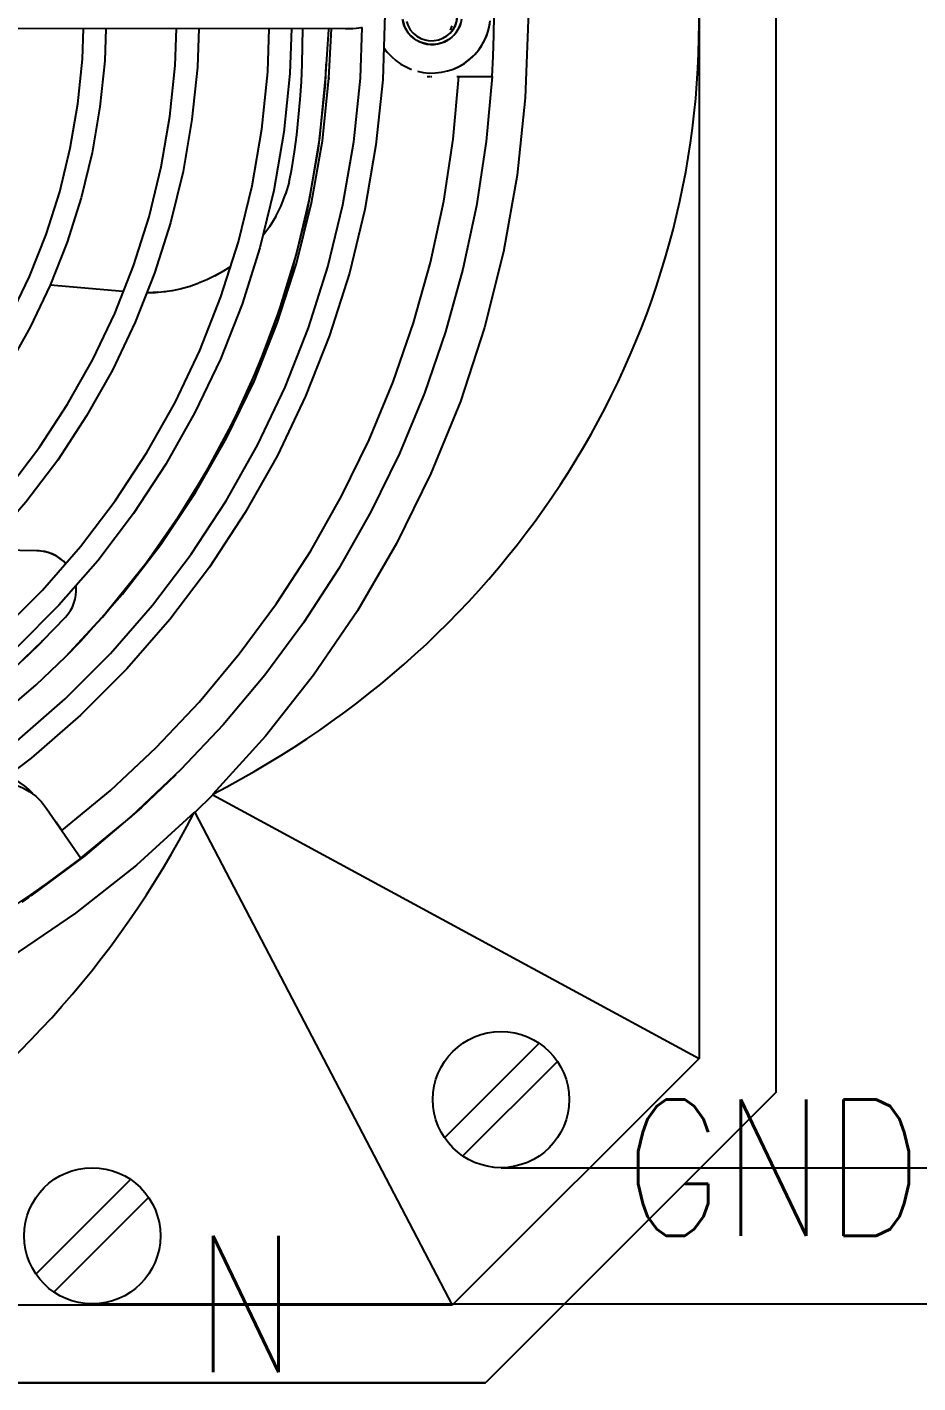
# Model space of a CAD drawing. Header units: inches. Extents: x 0 to 34.2, y 0 to 22.
# Drawn here: x 8.878 to 9.695, y 16.303 to 17.547 of the extents above; entities that cross this region are included whole.
import ezdxf
from ezdxf.enums import TextEntityAlignment as Align

# ---------------------------------------------------------------- set-up
doc = ezdxf.new("R2010")
doc.units = ezdxf.units.IN
doc.header["$MEASUREMENT"] = 0
for name, color, linetype in [('GRN_14AWG', 3, 'Continuous'), ('SYMS', 7, 'Continuous'), ('TERMS', 3, 'Continuous'), ('WHT_16AWG', 7, 'Continuous')]:
    doc.layers.add(name, color=color, linetype=linetype)
doc.styles.add('WD', font='romans.shx', dxfattribs={"height": 0.185})

# ---------------------------------------------------------------- blocks, each defined once
blk = doc.blocks.new('HDV1_FAN_001')
at = {"color": 7, "linetype": 'Continuous'}
for p, q in [((0.6152, 2.4758), (0.615, 0.5143)), ((0.6155, 2.4755), (0.6153, 0.514)), ((0.6862, 0.5448), (0.6863, 2.4446)), ((1.2828, 0.9339), (1.2718, 0.9457)), ((1.0605, 0.9335), (1.0563, 0.9396)), ((1.0654, 0.9279), (1.0605, 0.9335)), ((1.2941, 0.9223), (1.2828, 0.9339)), ((1.0987, 0.8817), (1.062, 0.9312)), ((1.2963, 0.9202), (1.2941, 0.9223)), ((1.3785, 0.925), (1.3786, 0.926)), ((1.1422, 0.9169), (1.0966, 0.8856)), ((1.2963, 0.9202), (1.2961, 0.9203)), ((1.2963, 0.9202), (1.3177, 0.8995)), ((1.6228, 0.9135), (1.6167, 0.8465)), ((1.1219, 0.9028), (1.1295, 0.9082)), ((1.3463, 0.8902), (1.3453, 0.89)), ((1.3453, 0.8899), (1.3462, 0.89)), ((1.6158, 0.8156), (1.6166, 0.8078)), ((1.6166, 0.808), (1.6178, 0.8003)), ((1.6193, 0.7933), (1.6215, 0.7852)), ((1.6214, 0.7854), (1.6241, 0.7777)), ((1.1385, 0.7808), (0.6862, 0.5448)), ((1.1385, 0.7808), (1.1385, 0.7814)), ((1.1547, 0.7645), (1.1385, 0.7808)), ((1.1547, 0.7645), (0.9127, 0.3183)), ((1.1554, 0.7645), (1.1547, 0.7645)), ((1.6308, 0.7626), (1.6348, 0.7554)), ((1.6674, 0.7186), (1.6677, 0.7183)), ((1.6762, 0.7122), (1.6675, 0.7184)), ((1.6854, 0.7067), (1.676, 0.7123)), ((1.717, 0.6943), (1.7058, 0.6976)), ((1.7171, 0.6942), (1.729, 0.6918)), ((1.8254, 0.6823), (1.8578, 0.6819)), ((1.7547, 0.6639), (1.8119, 0.658)), ((1.7576, 0.6663), (1.8118, 0.661)), ((1.8251, 0.6607), (1.8069, 0.6613)), ((1.8118, 0.661), (1.857, 0.6581)), ((1.8119, 0.658), (1.8578, 0.6554)), ((1.8404, 0.6075), (1.8369, 0.605)), ((0.9127, 0.3183), (0.6862, 0.5448)), ((1.7563, 0.544), (1.8137, 0.5388)), ((1.8137, 0.5404), (1.8137, 0.5388)), ((1.8137, 0.5388), (1.8137, 0.5082)), ((1.8512, 0.5438), (1.8512, 0.5438)), ((1.8563, 0.5462), (1.8602, 0.5448)), ((1.8327, 0.5253), (1.8327, 0.5253)), ((0.8818, 0.2475), (0.6153, 0.514)), ((2.8124, 0.3183), (0.9127, 0.3183)), ((0.8818, 0.2475), (2.8433, 0.2475))]:
    blk.add_line(p, q, dxfattribs=at)
for p, q in [((0.7149, 0.9267), (0.8017, 0.8399)), ((0.6983, 0.9101), (0.7851, 0.8233)), ((0.8399, 0.5517), (0.9267, 0.4649)), ((0.8233, 0.5351), (0.9101, 0.4483))]:
    blk.add_line(p, q)
at = {"color": 6, "linetype": 'Continuous'}
for p, q in [((1.6233, 0.9133), (1.6228, 0.9132)), ((1.3681, 0.9006), (1.368, 0.9007)), ((1.2885, 0.893), (1.2882, 0.8927)), ((1.2897, 0.8919), (1.2896, 0.8919)), ((1.3228, 0.8956), (1.3227, 0.8956)), ((1.3056, 0.8771), (1.3055, 0.8771)), ((1.3376, 0.8493), (1.3377, 0.8493)), ((1.6174, 0.8028), (1.6173, 0.8028)), ((1.436, 0.7797), (1.4358, 0.7797)), ((1.4823, 0.7536), (1.4823, 0.7536)), ((1.5448, 0.724), (1.544, 0.7247)), ((1.6317, 0.6934), (1.6323, 0.6928)), ((1.8394, 0.682), (1.8398, 0.6821)), ((1.7531, 0.6671), (1.7531, 0.6671)), ((1.8157, 0.6609), (1.8156, 0.661))]:
    blk.add_line(p, q, dxfattribs=at)
at = {"color": 7, "linetype": 'Continuous'}
for points in [[(1.1385, 0.7814), (1.0902, 0.8345), (1.046, 0.8905), (1.0058, 0.9497), (0.9698, 1.0114), (0.9383, 1.0756), (0.9113, 1.1418), (0.8891, 1.2097), (0.8717, 1.2789), (0.8593, 1.3493), (0.8517, 1.4203), (0.8492, 1.4917), (0.8518, 1.563), (0.8593, 1.634), (0.8718, 1.7044), (0.8892, 1.7737), (0.9114, 1.8416), (0.9383, 1.9077), (0.9699, 1.9719), (1.0058, 2.0336), (1.0461, 2.0928), (1.0903, 2.1488), (1.1386, 2.2019)], [(1.0116, 1.4864), (1.0136, 1.4277), (1.0196, 1.3693), (1.0296, 1.3115), (1.0435, 1.2545), (1.0612, 1.1986), (1.0827, 1.144), (1.1079, 1.091), (1.1367, 1.0398), (1.1689, 0.9908), (1.2043, 0.944), (1.2429, 0.8998), (1.2844, 0.8583), (1.3286, 0.8197), (1.3754, 0.7843), (1.4244, 0.7521), (1.4756, 0.7233), (1.5286, 0.6981), (1.5831, 0.6766), (1.6391, 0.6589), (1.6961, 0.645), (1.7539, 0.635), (1.8123, 0.629), (1.8588, 0.6274)], [(1.8581, 1.3942), (1.858, 0.6431), (1.858, 0.6395), (1.858, 0.6359), (1.8582, 0.6328), (1.8584, 0.6303), (1.8587, 0.6283), (1.8588, 0.6274)], [(1.2978, 1.2974), (1.302, 1.2842), (1.3171, 1.2458), (1.3349, 1.2086), (1.3551, 1.1726), (1.3777, 1.1382), (1.4026, 1.1053), (1.4297, 1.0742), (1.4588, 1.0451), (1.4899, 1.018), (1.5227, 0.9931), (1.5572, 0.9705), (1.5932, 0.9502), (1.6304, 0.9325), (1.6687, 0.9174), (1.708, 0.9049), (1.7481, 0.8952), (1.7887, 0.8882), (1.8297, 0.884), (1.858, 0.883)], [(1.858, 0.8625), (1.8283, 0.8635), (1.7859, 0.8679), (1.7439, 0.8751), (1.7025, 0.8852), (1.6619, 0.8981), (1.6222, 0.9137), (1.5837, 0.932), (1.5466, 0.9529), (1.5109, 0.9763), (1.477, 1.0021), (1.4448, 1.0301), (1.4147, 1.0602), (1.3867, 1.0924), (1.3609, 1.1263), (1.3375, 1.162), (1.3166, 1.1991), (1.2983, 1.2376), (1.2827, 1.2773), (1.2781, 1.2918)], [(1.216, 1.274), (1.2218, 1.2556), (1.239, 1.2119), (1.2592, 1.1694), (1.2823, 1.1284), (1.3081, 1.089), (1.3365, 1.0516), (1.3674, 1.0161), (1.4007, 0.9828), (1.4362, 0.9519), (1.4736, 0.9235), (1.513, 0.8977), (1.554, 0.8746), (1.5965, 0.8544), (1.6402, 0.8372), (1.6851, 0.8229), (1.7308, 0.8118), (1.7771, 0.8038), (1.8239, 0.799), (1.858, 0.7978)], [(1.858, 0.7773), (1.8225, 0.7785), (1.7743, 0.7835), (1.7266, 0.7917), (1.6795, 0.8032), (1.6333, 0.8178), (1.5883, 0.8356), (1.5445, 0.8564), (1.5023, 0.8802), (1.4618, 0.9067), (1.4232, 0.936), (1.3867, 0.9678), (1.3524, 1.0021), (1.3206, 1.0386), (1.2913, 1.0772), (1.2648, 1.1177), (1.241, 1.16), (1.2202, 1.2037), (1.2025, 1.2488), (1.1962, 1.2684)], [(1.8709, 0.6065), (1.8109, 0.6085), (1.7511, 0.6147), (1.6919, 0.6249), (1.6335, 0.6391), (1.5763, 0.6573), (1.5204, 0.6793), (1.4661, 0.7051), (1.4138, 0.7346), (1.3635, 0.7675), (1.3157, 0.8038), (1.2704, 0.8433), (1.2279, 0.8858), (1.1884, 0.9311), (1.1521, 0.979), (1.1192, 1.0292), (1.0897, 1.0816), (1.0639, 1.1358), (1.0419, 1.1917)], [(1.858, 0.6922), (1.8167, 0.6936), (1.7627, 0.6991), (1.7093, 0.7083), (1.6565, 0.7212), (1.6048, 0.7376), (1.5544, 0.7575), (1.5054, 0.7808), (1.4581, 0.8074), (1.4127, 0.8372), (1.3695, 0.87), (1.3286, 0.9056), (1.2902, 0.944), (1.2545, 0.9849), (1.2218, 1.0281), (1.192, 1.0735), (1.1654, 1.1208), (1.1421, 1.1698), (1.1222, 1.2203), (1.1144, 1.245)], [(1.1341, 1.2506), (1.1415, 1.2271), (1.1609, 1.1779), (1.1836, 1.1302), (1.2095, 1.0841), (1.2385, 1.0399), (1.2705, 0.9978), (1.3052, 0.958), (1.3426, 0.9206), (1.3824, 0.8859), (1.4245, 0.8539), (1.4687, 0.8249), (1.5148, 0.799), (1.5625, 0.7763), (1.6117, 0.7569), (1.6621, 0.7409), (1.7134, 0.7284), (1.7655, 0.7194), (1.8181, 0.714), (1.858, 0.7127)], [(1.1583, 1.1037), (1.1739, 1.0766), (1.1907, 1.0498), (1.2088, 1.0233), (1.2282, 0.9973), (1.2489, 0.9717), (1.2709, 0.9467), (1.2963, 0.9202)], [(1.1839, 1.0167), (1.2181, 0.9704), (1.2555, 0.9266), (1.2813, 0.8996)], [(1.0966, 0.8856), (1.0851, 0.9007), (1.0739, 0.9161), (1.063, 0.9316), (1.0524, 0.9474), (1.0421, 0.9633), (1.0321, 0.9795)], [(1.3786, 0.926), (1.379, 0.9415), (1.3805, 0.9586), (1.3826, 0.9719)], [(1.1667, 0.9597), (1.166, 0.9535), (1.1641, 0.9463), (1.1614, 0.9394), (1.1577, 0.9329), (1.1533, 0.9269), (1.1509, 0.9243)], [(1.1559, 0.9294), (1.1596, 0.9333), (1.1628, 0.9372), (1.1658, 0.9411), (1.1684, 0.9448), (1.1709, 0.9485), (1.1728, 0.9516)], [(1.1509, 0.9243), (1.1481, 0.9216), (1.1422, 0.9169)], [(1.3669, 0.8994), (1.369, 0.9014), (1.3714, 0.9044), (1.3736, 0.9076), (1.3753, 0.9111), (1.3767, 0.9146), (1.3778, 0.9184), (1.3784, 0.9222), (1.3785, 0.925)], [(1.369, 0.9015), (1.3716, 0.9047), (1.3739, 0.9082), (1.3757, 0.9119), (1.3771, 0.9158), (1.378, 0.9198), (1.3785, 0.9238), (1.3785, 0.925)], [(1.1219, 0.9028), (1.1587, 0.8584), (1.198, 0.8165), (1.2398, 0.777), (1.2839, 0.7401), (1.3302, 0.7059), (1.3785, 0.6746), (1.4286, 0.6463), (1.4803, 0.6211), (1.5335, 0.599), (1.5878, 0.5802), (1.6433, 0.5647), (1.6995, 0.5526), (1.7563, 0.544)], [(1.2813, 0.8997), (1.3178, 0.8656), (1.3598, 0.8311), (1.4041, 0.7994), (1.4503, 0.7707), (1.4983, 0.745), (1.5479, 0.7225), (1.5988, 0.7034), (1.6509, 0.6875), (1.7039, 0.6752), (1.7576, 0.6663)], [(1.8069, 0.6613), (1.7478, 0.6677), (1.6894, 0.6782), (1.6319, 0.6929), (1.5755, 0.7117), (1.5207, 0.7344), (1.4676, 0.761), (1.4165, 0.7913), (1.3677, 0.8251), (1.3215, 0.8624), (1.2813, 0.8997)], [(1.2813, 0.8996), (1.2957, 0.8855), (1.3387, 0.8473), (1.3843, 0.8121), (1.4322, 0.7802), (1.4821, 0.7517), (1.534, 0.7266), (1.5874, 0.7053), (1.6422, 0.6876), (1.698, 0.6738), (1.7547, 0.6639)], [(1.3177, 0.8995), (1.3206, 0.8971), (1.3237, 0.895), (1.327, 0.8932), (1.3305, 0.8918), (1.3341, 0.8907), (1.3378, 0.8901), (1.3415, 0.8898), (1.3453, 0.8899)], [(1.1778, 0.7936), (1.1348, 0.8394), (1.0967, 0.8855)], [(1.173, 0.7984), (1.1426, 0.8302), (1.0987, 0.8817)], [(1.6154, 0.8249), (1.6154, 0.8249), (1.6157, 0.8171), (1.6164, 0.8092), (1.6176, 0.8013), (1.6194, 0.7929)], [(1.6158, 0.8154), (1.6154, 0.823), (1.6154, 0.8249)], [(1.8137, 0.5082), (1.7542, 0.5135), (1.6953, 0.5224), (1.637, 0.5349), (1.5795, 0.5508), (1.5231, 0.5703), (1.468, 0.5931), (1.4144, 0.6193), (1.3625, 0.6487), (1.3124, 0.6811), (1.2645, 0.7166), (1.2188, 0.7549), (1.1778, 0.7936)], [(1.6396, 0.7481), (1.6353, 0.7546), (1.6309, 0.7624), (1.6272, 0.77), (1.6241, 0.7776)], [(2.5759, 0.7645), (2.5228, 0.7162), (2.4668, 0.672), (2.4076, 0.6318), (2.3458, 0.5958), (2.2817, 0.5643), (2.2155, 0.5373), (2.1476, 0.5151), (2.0783, 0.4977), (2.008, 0.4852), (1.937, 0.4777), (1.8656, 0.4752), (1.7942, 0.4777), (1.7232, 0.4852), (1.6529, 0.4977), (1.5836, 0.5151), (1.5157, 0.5373), (1.4496, 0.5643), (1.3854, 0.5958), (1.3236, 0.6318), (1.2645, 0.672), (1.2085, 0.7162), (1.1554, 0.7645)], [(1.6348, 0.7554), (1.6392, 0.7485), (1.6395, 0.7481)], [(1.6854, 0.7067), (1.6952, 0.7018), (1.7058, 0.6976)], [(1.729, 0.6918), (1.7446, 0.6895), (1.7604, 0.6874), (1.7764, 0.6857), (1.7926, 0.6843), (1.8089, 0.6831), (1.8253, 0.6823)], [(1.8403, 0.6075), (1.8362, 0.6044), (1.8321, 0.6006), (1.8284, 0.5964), (1.8253, 0.592), (1.8226, 0.5871), (1.8204, 0.5821)], [(1.8327, 0.5253), (1.8339, 0.5241), (1.8383, 0.5204), (1.8431, 0.5172), (1.8482, 0.5145), (1.8536, 0.5123), (1.8591, 0.5108), (1.8648, 0.5099)], [(1.8327, 0.5253), (1.8369, 0.5215), (1.8414, 0.5182), (1.8463, 0.5154), (1.8514, 0.5131), (1.8567, 0.5114), (1.8621, 0.5102)], [(1.8512, 0.5438), (1.85, 0.5452), (1.8479, 0.5479), (1.8462, 0.5508), (1.8448, 0.554), (1.8439, 0.5572), (1.8433, 0.5606), (1.8432, 0.5641), (1.8435, 0.5675), (1.8443, 0.5709), (1.8454, 0.5741), (1.847, 0.5773), (1.849, 0.5802), (1.8513, 0.5828), (1.854, 0.5851), (1.857, 0.5871), (1.8602, 0.5887), (1.8636, 0.5898), (1.8661, 0.5904)], [(1.8661, 0.5904), (1.8627, 0.5896), (1.8595, 0.5884), (1.8565, 0.5868), (1.8537, 0.5849), (1.8512, 0.5826), (1.8489, 0.5801)], [(1.8644, 0.5868), (1.8604, 0.5853), (1.8568, 0.5832), (1.8536, 0.5805), (1.8509, 0.5772)], [(1.8187, 0.5767), (1.8176, 0.5713), (1.817, 0.5657), (1.8171, 0.5601)], [(1.8471, 0.5773), (1.8455, 0.5744), (1.8444, 0.5712), (1.8436, 0.568), (1.8432, 0.5646), (1.8433, 0.5613), (1.8437, 0.5579), (1.8446, 0.5547), (1.8458, 0.5515), (1.8474, 0.5486), (1.8494, 0.5458), (1.8512, 0.5438)], [(1.8509, 0.5772), (1.8488, 0.5735), (1.8474, 0.5696), (1.8467, 0.5655), (1.8468, 0.5613), (1.8475, 0.5573), (1.849, 0.5534), (1.8511, 0.5498), (1.8537, 0.5467)], [(1.8171, 0.5601), (1.8177, 0.5545), (1.8189, 0.549), (1.8207, 0.5436), (1.8231, 0.5384), (1.8259, 0.5336), (1.8293, 0.529), (1.8327, 0.5253)], [(1.8537, 0.5468), (1.857, 0.544), (1.8606, 0.5419), (1.8645, 0.5405), (1.8686, 0.5398), (1.8727, 0.5398), (1.8768, 0.5406), (1.8808, 0.542), (1.8844, 0.5441), (1.8876, 0.5468), (1.8903, 0.5501)], [(1.8897, 0.5507), (1.887, 0.5474), (1.8839, 0.5448), (1.8803, 0.5427), (1.8764, 0.5412), (1.8723, 0.5404), (1.8682, 0.5404), (1.8641, 0.5411), (1.8602, 0.5424), (1.8565, 0.5445)], [(1.8206, 0.5438), (1.8229, 0.5387), (1.8257, 0.5339), (1.829, 0.5294), (1.8327, 0.5253)], [(1.8512, 0.5438), (1.8517, 0.5434), (1.8543, 0.5412), (1.8572, 0.5393), (1.8602, 0.5378), (1.8634, 0.5367), (1.8667, 0.536)], [(1.8633, 0.5368), (1.86, 0.5379), (1.8569, 0.5395), (1.854, 0.5414), (1.8512, 0.5438)], [(1.9276, 0.5083), (1.9086, 0.5074), (1.8896, 0.5069), (1.8706, 0.5067), (1.8516, 0.5069), (1.8326, 0.5074), (1.8136, 0.5083)]]:
    blk.add_lwpolyline(points, dxfattribs=at)
at = {"color": 6, "linetype": 'Continuous'}
for points in [[(1.8125, 0.658), (1.8113, 0.658)], [(1.8139, 0.5677), (1.8138, 0.567), (1.8138, 0.5663), (1.8138, 0.5656), (1.8137, 0.5649)], [(1.8137, 0.5643), (1.8137, 0.5636)]]:
    blk.add_lwpolyline(points, dxfattribs=at)
for centre in [(0.75, 0.875), (0.875, 0.5)]:
    blk.add_circle(centre, 0.0625)
at = {"color": 7, "linetype": 'Continuous'}
for centre, major_axis, ratio, start_param, end_param in [((1.5597, 1.4888), (0.8726, -0.0421), 0.927837, 2.118646, 4.253973), ((1.8685, 1.1799), (0.0519, 0.8602), 0.940486, 2.130577, 4.265904)]:
    blk.add_ellipse(centre, major_axis=major_axis, ratio=ratio, start_param=start_param, end_param=end_param, dxfattribs=at)
at = {"style": 'WD', "width": 0.7}
for tag, p in [('LOC', (1.875, 3.0625)), ('XREF', (3.4104, 2.0312)), ('INST', (3.3958, 1.875))]:
    blk.add_attdef(tag, text='', height=0.125, dxfattribs=at).set_placement(p, align=Align.CENTER)
at = {"style": 'WD'}
blk.add_attdef('TAG1', text='', height=0.125, dxfattribs=at).set_placement((1.875, 2.875), align=Align.CENTER)
for tag, p, flags in [('FAMILY', (3.2047, 2.4023), 9), ('X4TERM01', (0.6875, 2.125), 1), ('X4TERM02', (0.6875, 0.875), 1), ('X4TERM03', (0.8125, 0.5), 1)]:
    blk.add_attdef(tag, p, '', height=0.01, dxfattribs=dict(at, flags=flags))
at = {"style": 'WD', "flags": 9}
for tag, p in [('CAT', (3.2297, 2.3582)), ('MFG', (3.2278, 2.3387)), ('ASSYCODE', (3.23, 2.3214))]:
    blk.add_attdef(tag, text='', height=0.01, dxfattribs=at).set_placement(p, align=Align.CENTER)
at = {"style": 'WD', "width": 0.8}
for tag, p in [('TERM01', (0.625, 2.0312)), ('TERM02', (0.625, 0.7812))]:
    blk.add_attdef(tag, text='', height=0.125, dxfattribs=at).set_placement(p, align=Align.TOP_RIGHT)
at = {"style": 'WD', "width": 0.7}
for tag, p in [('DESC1', (3.25, 1.1562)), ('DESC2', (3.25, 1)), ('DESC3', (3.25, 0.8521))]:
    blk.add_attdef(tag, p, '', height=0.125, dxfattribs=at)
at = {"style": 'WD', "width": 0.8}
blk.add_attdef('TERM03', text='', height=0.125, dxfattribs=at).set_placement((0.875, 0.25), align=Align.TOP_CENTER)

msp = doc.modelspace()

# ---------------------------------------------------------------- linework, layer by layer
at = {"layer": 'GRN_14AWG'}
msp.add_line((9.3125, 16.5), (10, 16.5), dxfattribs=at)
at = {"layer": 'WHT_16AWG'}
msp.add_line((8.9375, 16.375), (9.95, 16.375), dxfattribs=at)

# ---------------------------------------------------------------- block references
at = {"layer": 'SYMS'}
ref = msp.add_blockref('HDV1_FAN_001', (9.8125, 15.6875), dxfattribs=dict(at, rotation=90))
ref.add_attrib('TERM02', 'N', dxfattribs={"layer": 'TERMS', "height": 0.125, "rotation": 180, "style": 'WD', "width": 0.8}).set_placement((9.0312, 16.3125), align=Align.TOP_RIGHT)
ref.add_attrib('TERM03', 'GND', dxfattribs={"layer": 'TERMS', "height": 0.125, "style": 'WD', "width": 0.8}).set_placement((9.5625, 16.5625), align=Align.TOP_CENTER)

doc.saveas('drawing.dxf')
